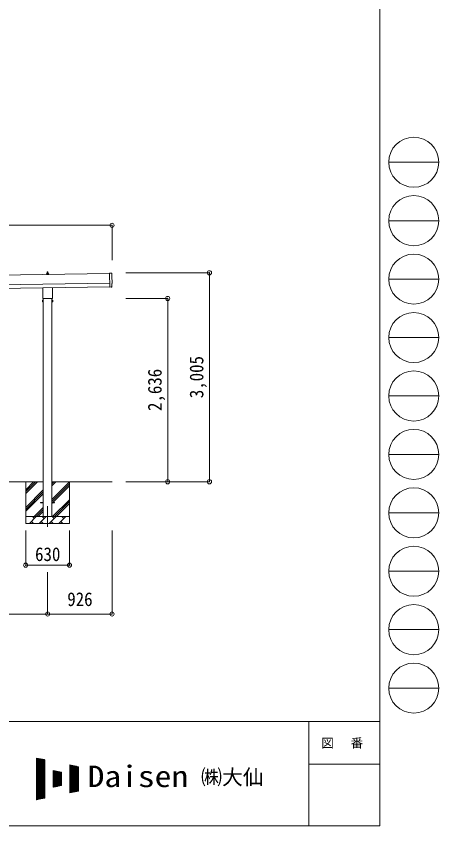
# Model space of a CAD drawing. Units: millimetres at full size, sheet at 1:60. Extents: x -16864 to 16864, y -11640 to 11640.
# Drawn here: x 10789 to 16864, y -11640 to 0 of the extents above; entities that cross this region are included whole.
import ezdxf
from ezdxf.enums import TextEntityAlignment as Align

# ---------------------------------------------------------------- set-up
doc = ezdxf.new("R2010")
doc.units = ezdxf.units.MM
doc.header["$LTSCALE"] = 60
doc.header["$PDMODE"] = 32
doc.header["$PDSIZE"] = 60
doc.linetypes.add('CHAIN1', pattern=[8, 5, -1, 1, -1])
for name, color, linetype, lineweight in [('0-1_Defpoints', 7, 'CHAIN1', 9), ('0-2_TEXT1', 4, 'Continuous', 9), ('0-3_SHAPE', 7, 'Continuous', 9), ('0-8_TABLE1', 6, 'Continuous', 9), ('F-0', 7, 'Continuous', 9)]:
    doc.layers.add(name, color=color, linetype=linetype, lineweight=lineweight)
doc.styles.add('ＭＳ ゴシック', font='')
doc.styles.get('ＭＳ ゴシック').set_extended_font_data('MS Gothic')

msp = doc.modelspace()

# ---------------------------------------------------------------- linework, layer by layer
at = {"layer": '0-1_Defpoints'}
msp.add_line((11240.59, -7043.97), (11240.59, -7392.97), dxfattribs=at)
at = {"layer": '0-2_TEXT1'}
for p, q in [((12131.27, -3700.56), (6525.65, -3780.64)), ((11222.65, -3713.93), (11222.65, -3706.22)), ((11259.15, -3713.93), (11222.65, -3713.93)), ((11223.03, -3705.43), (11258.76, -3705.43)), ((11223.41, -3705.25), (11230.13, -3703.62)), ((11230.51, -3703.43), (11251.28, -3703.43)), ((11230.9, -3702.64), (11230.9, -3698.43)), ((11231.9, -3698.43), (11249.9, -3698.43)), ((11234.9, -3698.43), (11235.62, -3674.91)), ((11236.62, -3673.93), (11245.17, -3673.93)), ((11246.17, -3674.91), (11246.9, -3698.43)), ((11250.9, -3702.64), (11250.9, -3698.43)), ((11258.38, -3705.25), (11251.66, -3703.62)), ((11259.15, -3713.93), (11259.15, -3706.22)), ((12131.2, -3695.47), (12134.04, -3894.31)), ((12162.88, -3696.68), (12131.2, -3695.47)), ((6527.65, -3920.62), (12133.27, -3840.54)), ((6528.37, -3970.62), (12133.99, -3890.54)), ((11172.29, -4047.92), (11172.29, -3904.28)), ((11308.89, -3902.33), (11308.89, -4047.92)), ((12152.25, -3893.14), (12134.04, -3894.31)), ((12152.92, -3893.76), (12152.25, -3893.14)), ((12153.67, -3894.03), (12160.58, -3893.57)), ((11170.59, -4056.69), (11170.59, -4051.19)), ((11308.53, -4060.19), (11172.65, -4060.19)), ((11178.09, -4060.19), (11178.09, -7193.97)), ((11303.09, -7193.97), (11303.09, -4060.19)), ((11310.59, -4051.19), (11310.59, -4056.69)), ((11166.59, -4086.19), (11167.35, -4084.88)), ((11166.59, -4086.19), (11166.59, -4103.19)), ((11166.59, -4103.19), (11167.35, -4104.51)), ((11173.59, -4089.78), (11167.35, -4089.78)), ((11173.59, -4099.6), (11167.35, -4099.6)), ((11173.59, -4104.51), (11167.35, -4104.51)), ((11176.09, -4103.89), (11173.59, -4103.89)), ((11305.09, -4103.89), (11307.59, -4103.89)), ((11307.59, -4089.78), (11313.83, -4089.78)), ((11307.59, -4099.6), (11313.83, -4099.6)), ((11307.59, -4104.51), (11313.83, -4104.51)), ((11314.59, -4086.19), (11313.83, -4084.88)), ((11314.59, -4103.19), (11313.83, -4104.51)), ((11314.59, -4086.19), (11314.59, -4103.19)), ((11140.59, -6989.47), (11178.09, -6989.47)), ((11140.59, -6998.47), (11140.59, -6989.47)), ((11140.59, -6989.47), (11178.09, -6989.47)), ((11140.59, -6998.47), (11140.59, -6989.47)), ((11140.59, -6998.47), (11178.09, -6998.47)), ((11140.59, -6998.47), (11178.09, -6998.47)), ((11303.09, -6989.47), (11340.59, -6989.47)), ((11303.09, -6989.47), (11340.59, -6989.47)), ((11303.09, -6998.47), (11340.59, -6998.47)), ((11303.09, -6998.47), (11340.59, -6998.47)), ((11340.59, -6998.47), (11340.59, -6989.47)), ((11340.59, -6998.47), (11340.59, -6989.47))]:
    msp.add_line(p, q, dxfattribs=at)
for points in [[(12163.38, -3890.53), (12162.71, -3843.51), (12163.31, -3843.5)], [(11173.59, -4104.51), (11173.59, -4084.88), (11167.35, -4084.88)], [(11173.59, -4103.89), (11173.59, -4085.49), (11176.09, -4085.49)], [(11307.59, -4103.89), (11307.59, -4085.49), (11305.09, -4085.49)], [(11307.59, -4104.51), (11307.59, -4084.88), (11313.83, -4084.88)]]:
    msp.add_lwpolyline(points, dxfattribs=at)
for points in [[(11176.09, -4105.19), (11176.09, -4084.19), (11178.09, -4084.19), (11178.09, -4105.19)], [(11305.09, -4105.19), (11305.09, -4084.19), (11303.09, -4084.19), (11303.09, -4105.19)]]:
    msp.add_lwpolyline(points, close=True, dxfattribs=at)
for centre, radius, start, end in [((11223.65, -3706.22), 1, 103.62699, 180), ((11229.9, -3702.64), 1, 283.62699, 0), ((11234.98, -3699.07), 4.13, 90, 171.17633), ((11231.9, -3699.43), 1, 90, 180), ((11236.62, -3674.93), 1, 90, 178.60509), ((11244.23, -3698.43), 4.83, 133.60282, 180), ((11237.56, -3698.43), 4.83, 0, 46.39718), ((11245.17, -3674.93), 1, 1.39491, 90), ((11246.81, -3699.07), 4.13, 8.82367, 90), ((11249.9, -3699.43), 1, 0, 90), ((11251.9, -3702.64), 1, 180, 256.37301), ((11258.15, -3706.22), 1, 0, 76.37301), ((12153.6, -3893.03), 1, 227.3164, 273.81435), ((11174.59, -4051.19), 4, 125.09963, 180), ((11174.59, -4056.69), 4, 180, 194.47751), ((11174.59, -4056.69), 4, 194.47751, 241.04498), ((11306.59, -4056.69), 4, 298.95502, 345.52249), ((11306.59, -4051.19), 4, 0, 54.90037), ((11306.59, -4056.69), 4, 345.52249, 0), ((11170.93, -4087.33), 4.34, 145.61575, 214.38425), ((11182.83, -4094.69), 16.24, 162.41205, 197.58795), ((11170.93, -4102.05), 4.34, 145.61575, 214.38425), ((11310.24, -4087.33), 4.34, 325.61575, 34.38425), ((11298.35, -4094.69), 16.24, 342.41205, 17.58795), ((11310.24, -4102.05), 4.34, 325.61575, 34.38425)]:
    msp.add_arc(centre, radius, start, end, dxfattribs=at)
for centre, major_axis, ratio, start_param, end_param in [((12162.68, -3699.67), (3, -0.04), 0.99863, 6.26838895, 7.80162176), ((16929.06, -3702.01), (-4762.89, -68.04), 0.99863, 6.26840604, 6.29770427), ((12163.25, -3839.1), (4.41, -0.06), 0.99863, 4.71238898, 6.29767781), ((12160.38, -3890.57), (2.21, -2.04), 0.9974, 5.52523108, 7.04113953)]:
    msp.add_ellipse(centre, major_axis=major_axis, ratio=ratio, start_param=start_param, end_param=end_param, dxfattribs=at)
at = {"layer": '0-3_SHAPE'}
for p, q in [((11178.09, -6693.97), (9403.09, -6693.97)), ((10925.59, -6693.97), (10925.59, -7293.97)), ((10925.59, -6807.46), (11039.07, -6693.97)), ((10925.59, -6835.74), (11067.36, -6693.97)), ((10925.59, -6864.03), (11095.64, -6693.97)), ((12166.59, -6693.97), (11303.09, -6693.97)), ((11303.09, -6722.8), (11331.91, -6693.97)), ((11303.09, -6751.08), (11360.2, -6693.97)), ((11303.09, -6949.07), (11555.59, -6696.57)), ((11303.09, -6977.36), (11555.59, -6724.86)), ((11555.59, -6693.97), (11555.59, -7293.97)), ((10925.59, -7062.02), (11178.09, -6809.52)), ((10925.59, -7090.3), (11178.09, -6837.8)), ((10925.59, -7118.58), (11178.09, -6866.08)), ((11303.09, -7005.64), (11555.59, -6753.14)), ((11312.75, -7193.97), (11555.59, -6951.13)), ((11341.03, -7193.97), (11555.59, -6979.42)), ((11048.19, -7193.97), (11178.09, -7064.07)), ((11076.47, -7193.97), (11178.09, -7092.36)), ((11369.31, -7193.97), (11555.59, -7007.7)), ((10925.59, -7193.97), (11555.59, -7193.97)), ((10978.46, -7293.97), (11078.46, -7193.97)), ((11049.9, -7222.53), (11021.35, -7193.97)), ((11104.76, -7193.97), (11178.09, -7120.64)), ((11119.88, -7293.97), (11219.88, -7193.97)), ((11191.32, -7222.53), (11162.77, -7193.97)), ((11261.3, -7293.97), (11361.3, -7193.97)), ((11332.75, -7222.53), (11304.19, -7193.97)), ((11402.72, -7293.97), (11502.72, -7193.97)), ((11474.17, -7222.53), (11445.61, -7193.97)), ((11555.59, -7293.97), (10925.59, -7293.97)), ((11007.01, -7265.42), (11035.56, -7293.97)), ((11148.43, -7265.42), (11176.98, -7293.97)), ((11289.85, -7265.42), (11318.41, -7293.97)), ((11431.27, -7265.42), (11459.83, -7293.97))]:
    msp.add_line(p, q, dxfattribs=at)
at = {"layer": '0-8_TABLE1'}
for p, q in [((12166.59, -3006.34), (817.59, -3006.34)), ((12166.59, -3006.34), (12166.59, -3506.34)), ((13566.59, -3689.37), (12366.59, -3689.37)), ((13566.59, -6693.97), (13566.59, -3689.37)), ((12966.59, -4057.69), (12366.59, -4057.69)), ((12966.59, -4057.69), (12966.59, -6693.97)), ((13566.59, -6693.97), (12366.59, -6693.97)), ((10925.59, -7892.97), (10925.59, -7392.97)), ((11555.59, -7892.97), (11555.59, -7392.97)), ((12166.28, -8594.97), (12166.28, -7392.97)), ((10925.59, -7892.97), (11555.59, -7892.97)), ((11240.59, -8594.97), (11240.59, -7994.97)), ((11240.59, -8594.97), (9340.59, -8594.97)), ((12166.28, -8594.97), (11240.59, -8594.97))]:
    msp.add_line(p, q, dxfattribs=at)
for p in [(12166.59, -3006.34), (13566.59, -3689.37), (12966.59, -4057.69), (12966.59, -6693.97), (13566.59, -6693.97), (10925.59, -7892.97), (11555.59, -7892.97), (11240.59, -8594.97), (12166.28, -8594.97)]:
    msp.add_point(p, dxfattribs=at)
at = {"layer": 'F-0', "color": 5, "lineweight": 5}
for p, q in [((16015.88, 11640), (16015.88, -11640)), ((-16864.12, -10140), (16015.88, -10140)), ((14995.88, -10140), (14995.88, -11640)), ((14995.88, -10755), (16015.88, -10755)), ((-16864.12, -11640), (16015.88, -11640))]:
    msp.add_line(p, q, dxfattribs=at)
at = {"layer": 'F-0', "color": 4}
for p, q in [((16144.11, -2100), (16864.12, -2100)), ((16144.11, -2940), (16864.12, -2940)), ((16144.11, -3780), (16864.12, -3780)), ((16144.11, -4620), (16864.12, -4620)), ((16144.11, -5460), (16864.12, -5460)), ((16144.11, -6300), (16864.12, -6300)), ((16144.11, -7140), (16864.12, -7140)), ((16144.11, -7980), (16864.12, -7980)), ((16144.11, -8820), (16864.12, -8820)), ((16144.11, -9660), (16864.12, -9660))]:
    msp.add_line(p, q, dxfattribs=at)
at = {"layer": 'F-0'}
for p, q in [((11082.29, -10665.2), (11202.29, -10690.2)), ((11082.29, -10665.2), (11082.29, -11265.2)), ((11082.29, -10670.85), (11109.39, -10670.85)), ((11082.29, -10676.85), (11138.19, -10676.85)), ((11082.29, -10682.85), (11166.99, -10682.85)), ((11082.29, -10688.85), (11195.79, -10688.85)), ((11082.29, -10694.85), (11202.29, -10694.85)), ((11082.29, -10700.85), (11202.29, -10700.85)), ((11082.29, -10706.85), (11202.29, -10706.85)), ((11085.85, -11264.46), (11085.85, -10665.94)), ((11091.85, -11263.21), (11091.85, -10667.19)), ((11097.85, -11261.96), (11097.85, -10668.44)), ((11103.85, -11260.71), (11103.85, -10669.69)), ((11109.85, -11259.46), (11109.85, -10670.94)), ((11115.85, -11258.21), (11115.85, -10672.19)), ((11121.85, -11256.96), (11121.85, -10673.44)), ((11127.85, -11255.71), (11127.85, -10674.69)), ((11133.85, -11254.46), (11133.85, -10675.94)), ((11139.85, -11253.21), (11139.85, -10677.19)), ((11145.85, -11251.96), (11145.85, -10678.44)), ((11151.85, -11250.71), (11151.85, -10679.69)), ((11157.85, -11249.46), (11157.85, -10680.94)), ((11163.85, -11248.21), (11163.85, -10682.19)), ((11169.85, -11246.96), (11169.85, -10683.44)), ((11175.85, -11245.71), (11175.85, -10684.69)), ((11181.85, -11244.46), (11181.85, -10685.94)), ((11187.85, -11243.21), (11187.85, -10687.19)), ((11193.85, -11241.96), (11193.85, -10688.44)), ((11199.85, -11240.71), (11199.85, -10689.69)), ((11202.29, -10690.2), (11202.29, -11240.2)), ((11082.29, -10712.85), (11202.29, -10712.85)), ((11082.29, -10718.85), (11202.29, -10718.85)), ((11082.29, -10724.85), (11202.29, -10724.85)), ((11082.29, -10730.85), (11202.29, -10730.85)), ((11082.29, -10736.85), (11202.29, -10736.85)), ((11082.29, -10742.85), (11202.29, -10742.85)), ((11082.29, -10748.85), (11202.29, -10748.85)), ((11082.29, -10754.85), (11202.29, -10754.85)), ((11082.29, -10760.85), (11202.29, -10760.85)), ((11082.29, -10766.85), (11202.29, -10766.85)), ((11082.29, -10772.85), (11202.29, -10772.85)), ((11082.29, -10778.85), (11202.29, -10778.85)), ((11082.29, -10784.85), (11202.29, -10784.85)), ((11082.29, -10790.85), (11202.29, -10790.85)), ((11082.29, -10796.85), (11202.29, -10796.85)), ((11082.29, -10802.85), (11202.29, -10802.85)), ((11082.29, -10808.85), (11202.29, -10808.85)), ((11082.29, -10814.85), (11202.29, -10814.85)), ((11082.29, -10820.85), (11202.29, -10820.85)), ((11562.29, -10765.2), (11682.29, -10790.2)), ((11562.29, -10765.2), (11562.29, -11165.2)), ((11562.29, -10766.85), (11570.19, -10766.85)), ((11562.29, -10772.85), (11598.99, -10772.85)), ((11562.29, -10778.85), (11627.79, -10778.85)), ((11562.29, -10784.85), (11656.59, -10784.85)), ((11562.29, -10790.85), (11682.29, -10790.85)), ((11562.29, -10796.85), (11682.29, -10796.85)), ((11562.29, -10802.85), (11682.29, -10802.85)), ((11562.29, -10808.85), (11682.29, -10808.85)), ((11562.29, -10814.85), (11682.29, -10814.85)), ((11562.29, -10820.85), (11682.29, -10820.85)), ((11565.85, -11164.46), (11565.85, -10765.94)), ((11571.85, -11163.21), (11571.85, -10767.19)), ((11577.85, -11161.96), (11577.85, -10768.44)), ((11583.85, -11160.71), (11583.85, -10769.69)), ((11589.85, -11159.46), (11589.85, -10770.94)), ((11595.85, -11158.21), (11595.85, -10772.19)), ((11601.85, -11156.96), (11601.85, -10773.44)), ((11607.85, -11155.71), (11607.85, -10774.69)), ((11613.85, -11154.46), (11613.85, -10775.94)), ((11619.85, -11153.21), (11619.85, -10777.19)), ((11625.85, -11151.96), (11625.85, -10778.44)), ((11631.85, -11150.71), (11631.85, -10779.69)), ((11637.85, -11149.46), (11637.85, -10780.94)), ((11643.85, -11148.21), (11643.85, -10782.19)), ((11649.85, -11146.96), (11649.85, -10783.44)), ((11655.85, -11145.71), (11655.85, -10784.69)), ((11661.85, -11144.46), (11661.85, -10785.94)), ((11667.85, -11143.21), (11667.85, -10787.19)), ((11673.85, -11141.96), (11673.85, -10788.44)), ((11679.85, -11140.71), (11679.85, -10789.69)), ((11682.29, -10790.2), (11682.29, -11140.2)), ((11082.29, -10826.85), (11202.29, -10826.85)), ((11082.29, -10832.85), (11202.29, -10832.85)), ((11082.29, -10838.85), (11202.29, -10838.85)), ((11082.29, -10844.85), (11202.29, -10844.85)), ((11082.29, -10850.85), (11202.29, -10850.85)), ((11082.29, -10856.85), (11202.29, -10856.85)), ((11082.29, -10862.85), (11202.29, -10862.85)), ((11082.29, -10868.85), (11202.29, -10868.85)), ((11082.29, -10874.85), (11202.29, -10874.85)), ((11082.29, -10880.85), (11202.29, -10880.85)), ((11082.29, -10886.85), (11202.29, -10886.85)), ((11082.29, -10892.85), (11202.29, -10892.85)), ((11082.29, -10898.85), (11202.29, -10898.85)), ((11082.29, -10904.85), (11202.29, -10904.85)), ((11082.29, -10910.85), (11202.29, -10910.85)), ((11082.29, -10916.85), (11202.29, -10916.85)), ((11082.29, -10922.85), (11202.29, -10922.85)), ((11082.29, -10928.85), (11202.29, -10928.85)), ((11082.29, -10934.85), (11202.29, -10934.85)), ((11082.29, -10940.85), (11202.29, -10940.85)), ((11322.29, -10845.2), (11442.29, -10870.2)), ((11322.29, -10845.2), (11322.29, -11085.2)), ((11322.29, -10850.85), (11349.39, -10850.85)), ((11322.29, -10856.85), (11378.19, -10856.85)), ((11322.29, -10862.85), (11406.99, -10862.85)), ((11322.29, -10868.85), (11435.79, -10868.85)), ((11322.29, -10874.85), (11442.29, -10874.85)), ((11322.29, -10880.85), (11442.29, -10880.85)), ((11322.29, -10886.85), (11442.29, -10886.85)), ((11322.29, -10892.85), (11442.29, -10892.85)), ((11322.29, -10898.85), (11442.29, -10898.85)), ((11322.29, -10904.85), (11442.29, -10904.85)), ((11322.29, -10910.85), (11442.29, -10910.85)), ((11322.29, -10916.85), (11442.29, -10916.85)), ((11322.29, -10922.85), (11442.29, -10922.85)), ((11322.29, -10928.85), (11442.29, -10928.85)), ((11322.29, -10934.85), (11442.29, -10934.85)), ((11322.29, -10940.85), (11442.29, -10940.85)), ((11325.85, -11084.46), (11325.85, -10845.94)), ((11331.85, -11083.21), (11331.85, -10847.19)), ((11337.85, -11081.96), (11337.85, -10848.44)), ((11343.85, -11080.71), (11343.85, -10849.69)), ((11349.85, -11079.46), (11349.85, -10850.94)), ((11355.85, -11078.21), (11355.85, -10852.19)), ((11361.85, -11076.96), (11361.85, -10853.44)), ((11367.85, -11075.71), (11367.85, -10854.69)), ((11373.85, -11074.46), (11373.85, -10855.94)), ((11379.85, -11073.21), (11379.85, -10857.19)), ((11385.85, -11071.96), (11385.85, -10858.44)), ((11391.85, -11070.71), (11391.85, -10859.69)), ((11397.85, -11069.46), (11397.85, -10860.94)), ((11403.85, -11068.21), (11403.85, -10862.19)), ((11409.85, -11066.96), (11409.85, -10863.44)), ((11415.85, -11065.71), (11415.85, -10864.69)), ((11421.85, -11064.46), (11421.85, -10865.94)), ((11427.85, -11063.21), (11427.85, -10867.19)), ((11433.85, -11061.96), (11433.85, -10868.44)), ((11439.85, -11060.71), (11439.85, -10869.69)), ((11442.29, -10870.2), (11442.29, -11060.2)), ((11562.29, -10826.85), (11682.29, -10826.85)), ((11562.29, -10832.85), (11682.29, -10832.85)), ((11562.29, -10838.85), (11682.29, -10838.85)), ((11562.29, -10844.85), (11682.29, -10844.85)), ((11562.29, -10850.85), (11682.29, -10850.85)), ((11562.29, -10856.85), (11682.29, -10856.85)), ((11562.29, -10862.85), (11682.29, -10862.85)), ((11562.29, -10868.85), (11682.29, -10868.85)), ((11562.29, -10874.85), (11682.29, -10874.85)), ((11562.29, -10880.85), (11682.29, -10880.85)), ((11562.29, -10886.85), (11682.29, -10886.85)), ((11562.29, -10892.85), (11682.29, -10892.85)), ((11562.29, -10898.85), (11682.29, -10898.85)), ((11562.29, -10904.85), (11682.29, -10904.85)), ((11562.29, -10910.85), (11682.29, -10910.85)), ((11562.29, -10916.85), (11682.29, -10916.85)), ((11562.29, -10922.85), (11682.29, -10922.85)), ((11562.29, -10928.85), (11682.29, -10928.85)), ((11562.29, -10934.85), (11682.29, -10934.85)), ((11562.29, -10940.85), (11682.29, -10940.85)), ((11082.29, -10946.85), (11202.29, -10946.85)), ((11082.29, -10952.85), (11202.29, -10952.85)), ((11082.29, -10958.85), (11202.29, -10958.85)), ((11082.29, -10964.85), (11202.29, -10964.85)), ((11082.29, -10970.85), (11202.29, -10970.85)), ((11082.29, -10976.85), (11202.29, -10976.85)), ((11082.29, -10982.85), (11202.29, -10982.85)), ((11082.29, -10988.85), (11202.29, -10988.85)), ((11082.29, -10994.85), (11202.29, -10994.85)), ((11082.29, -11000.85), (11202.29, -11000.85)), ((11082.29, -11006.85), (11202.29, -11006.85)), ((11082.29, -11012.85), (11202.29, -11012.85)), ((11082.29, -11018.85), (11202.29, -11018.85)), ((11082.29, -11024.85), (11202.29, -11024.85)), ((11082.29, -11030.85), (11202.29, -11030.85)), ((11082.29, -11036.85), (11202.29, -11036.85)), ((11082.29, -11042.85), (11202.29, -11042.85)), ((11082.29, -11048.85), (11202.29, -11048.85)), ((11082.29, -11054.85), (11202.29, -11054.85)), ((11322.29, -10946.85), (11442.29, -10946.85)), ((11322.29, -10952.85), (11442.29, -10952.85)), ((11322.29, -10958.85), (11442.29, -10958.85)), ((11322.29, -10964.85), (11442.29, -10964.85)), ((11322.29, -10970.85), (11442.29, -10970.85)), ((11322.29, -10976.85), (11442.29, -10976.85)), ((11322.29, -10982.85), (11442.29, -10982.85)), ((11322.29, -10988.85), (11442.29, -10988.85)), ((11322.29, -10994.85), (11442.29, -10994.85)), ((11322.29, -11000.85), (11442.29, -11000.85)), ((11322.29, -11006.85), (11442.29, -11006.85)), ((11322.29, -11012.85), (11442.29, -11012.85)), ((11322.29, -11018.85), (11442.29, -11018.85)), ((11322.29, -11024.85), (11442.29, -11024.85)), ((11322.29, -11030.85), (11442.29, -11030.85)), ((11322.29, -11036.85), (11442.29, -11036.85)), ((11322.29, -11042.85), (11442.29, -11042.85)), ((11322.29, -11048.85), (11442.29, -11048.85)), ((11322.29, -11054.85), (11442.29, -11054.85)), ((11562.29, -10946.85), (11682.29, -10946.85)), ((11562.29, -10952.85), (11682.29, -10952.85)), ((11562.29, -10958.85), (11682.29, -10958.85)), ((11562.29, -10964.85), (11682.29, -10964.85)), ((11562.29, -10970.85), (11682.29, -10970.85)), ((11562.29, -10976.85), (11682.29, -10976.85)), ((11562.29, -10982.85), (11682.29, -10982.85)), ((11562.29, -10988.85), (11682.29, -10988.85)), ((11562.29, -10994.85), (11682.29, -10994.85)), ((11562.29, -11000.85), (11682.29, -11000.85)), ((11562.29, -11006.85), (11682.29, -11006.85)), ((11562.29, -11012.85), (11682.29, -11012.85)), ((11562.29, -11018.85), (11682.29, -11018.85)), ((11562.29, -11024.85), (11682.29, -11024.85)), ((11562.29, -11030.85), (11682.29, -11030.85)), ((11562.29, -11036.85), (11682.29, -11036.85)), ((11562.29, -11042.85), (11682.29, -11042.85)), ((11562.29, -11048.85), (11682.29, -11048.85)), ((11562.29, -11054.85), (11682.29, -11054.85)), ((11082.29, -11060.85), (11202.29, -11060.85)), ((11082.29, -11066.85), (11202.29, -11066.85)), ((11082.29, -11072.85), (11202.29, -11072.85)), ((11082.29, -11078.85), (11202.29, -11078.85)), ((11082.29, -11084.85), (11202.29, -11084.85)), ((11082.29, -11090.85), (11202.29, -11090.85)), ((11082.29, -11096.85), (11202.29, -11096.85)), ((11082.29, -11102.85), (11202.29, -11102.85)), ((11082.29, -11108.85), (11202.29, -11108.85)), ((11082.29, -11114.85), (11202.29, -11114.85)), ((11082.29, -11120.85), (11202.29, -11120.85)), ((11082.29, -11126.85), (11202.29, -11126.85)), ((11082.29, -11132.85), (11202.29, -11132.85)), ((11082.29, -11138.85), (11202.29, -11138.85)), ((11082.29, -11144.85), (11202.29, -11144.85)), ((11082.29, -11150.85), (11202.29, -11150.85)), ((11082.29, -11156.85), (11202.29, -11156.85)), ((11082.29, -11162.85), (11202.29, -11162.85)), ((11082.29, -11168.85), (11202.29, -11168.85)), ((11322.29, -11085.2), (11442.29, -11060.2)), ((11322.29, -11060.85), (11439.19, -11060.85)), ((11322.29, -11066.85), (11410.39, -11066.85)), ((11322.29, -11072.85), (11381.59, -11072.85)), ((11322.29, -11078.85), (11352.79, -11078.85)), ((11322.29, -11084.85), (11323.99, -11084.85)), ((11562.29, -11060.85), (11682.29, -11060.85)), ((11562.29, -11066.85), (11682.29, -11066.85)), ((11562.29, -11072.85), (11682.29, -11072.85)), ((11562.29, -11078.85), (11682.29, -11078.85)), ((11562.29, -11084.85), (11682.29, -11084.85)), ((11562.29, -11090.85), (11682.29, -11090.85)), ((11562.29, -11096.85), (11682.29, -11096.85)), ((11562.29, -11102.85), (11682.29, -11102.85)), ((11562.29, -11108.85), (11682.29, -11108.85)), ((11562.29, -11114.85), (11682.29, -11114.85)), ((11562.29, -11120.85), (11682.29, -11120.85)), ((11562.29, -11126.85), (11682.29, -11126.85)), ((11562.29, -11132.85), (11682.29, -11132.85)), ((11562.29, -11138.85), (11682.29, -11138.85)), ((11682.29, -11140.2), (11562.29, -11165.2)), ((11562.29, -11144.85), (11659.99, -11144.85)), ((11562.29, -11150.85), (11631.19, -11150.85)), ((11562.29, -11156.85), (11602.39, -11156.85)), ((11562.29, -11162.85), (11573.59, -11162.85)), ((11082.29, -11174.85), (11202.29, -11174.85)), ((11082.29, -11180.85), (11202.29, -11180.85)), ((11082.29, -11186.85), (11202.29, -11186.85)), ((11082.29, -11192.85), (11202.29, -11192.85)), ((11082.29, -11198.85), (11202.29, -11198.85)), ((11082.29, -11204.85), (11202.29, -11204.85)), ((11082.29, -11210.85), (11202.29, -11210.85)), ((11082.29, -11216.85), (11202.29, -11216.85)), ((11082.29, -11222.85), (11202.29, -11222.85)), ((11082.29, -11228.85), (11202.29, -11228.85)), ((11082.29, -11234.85), (11202.29, -11234.85)), ((11202.29, -11240.2), (11082.29, -11265.2)), ((11082.29, -11240.85), (11199.19, -11240.85)), ((11082.29, -11246.85), (11170.39, -11246.85)), ((11082.29, -11252.85), (11141.59, -11252.85)), ((11082.29, -11258.85), (11112.79, -11258.85)), ((11082.29, -11264.85), (11083.99, -11264.85))]:
    msp.add_line(p, q, dxfattribs=at)
at = {"layer": 'F-0', "color": 4}
for centre in [(16504.11, -2100), (16504.11, -2940), (16504.11, -3780), (16504.11, -4620), (16504.11, -5460), (16504.11, -6300), (16504.11, -7140), (16504.11, -7980), (16504.11, -8820), (16504.11, -9660)]:
    msp.add_circle(centre, 360, dxfattribs=at)

# ---------------------------------------------------------------- texts
at = {"layer": '0-8_TABLE1', "color": 7, "style": 'ＭＳ ゴシック', "width": 0.9}
for s, p in [('3,005', (13539.09, -5491.67)), ('2,636', (12939.09, -5675.83))]:
    msp.add_text(s, height=197.9, rotation=90, dxfattribs=at).set_placement(p, align=Align.BOTTOM_LEFT)
for s, p in [('630', (11060.59, -7892.97)), ('926', (11523.44, -8539.97))]:
    msp.add_text(s, height=197.9, dxfattribs=at).set_placement(p, align=Align.BOTTOM_LEFT)
at = {"layer": 'F-0', "style": 'ＭＳ ゴシック', "width": 1.15}
msp.add_text('Daisen', height=307.9, dxfattribs=at).set_placement((11816.02, -11175.2), align=Align.BOTTOM_LEFT)
at = {"layer": 'F-0', "style": 'ＭＳ ゴシック'}
msp.add_text('㈱大仙\u3000', height=219.9, dxfattribs=at).set_placement((13446.81, -11115.2), align=Align.BOTTOM_LEFT)
at = {"layer": 'F-0', "insert": (15175.88, -10530), "char_height": 132, "attachment_point": 7, "style": 'ＭＳ ゴシック'}
msp.add_mtext('\\T1.17;図\u3000番', dxfattribs=at)

doc.saveas('drawing.dxf')
